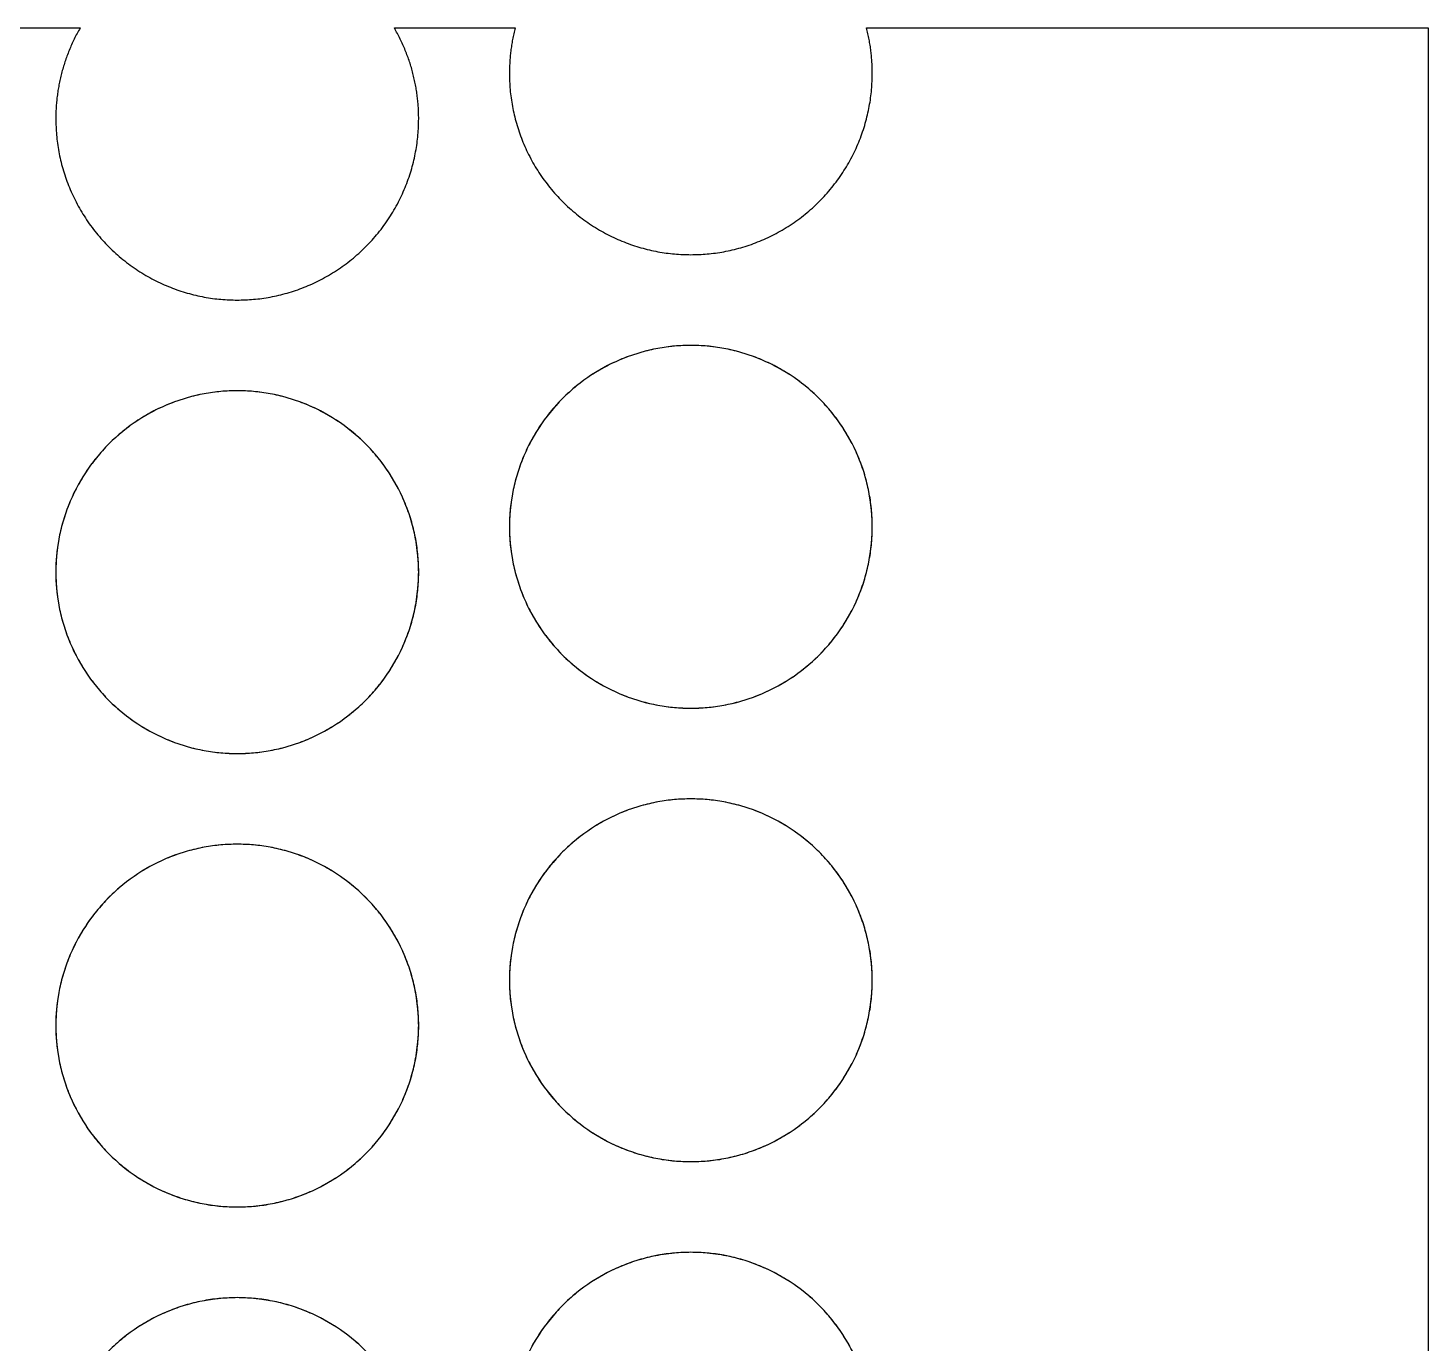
# Model space of a CAD drawing. Extents: x 85 to 185, y 98 to 200.
# Drawn here: x 160.31 to 185, y 176.8 to 200 of the extents above; entities that cross this region are included whole.
import ezdxf

# ---------------------------------------------------------------- set-up
doc = ezdxf.new("R2010")
doc.units = 0
doc.header["$MEASUREMENT"] = 0
doc.layers.get('0').update_dxf_attribs({"linetype": 'CONTINUOUS'})

msp = doc.modelspace()

# ---------------------------------------------------------------- linework, layer by layer
for points in [[(158.117, 200), (161.229, 200)], [(166.771, 200), (168.902, 200)], [(175.098, 200), (185, 200), (185, 100)], [(174.804, 176.741), (174.764, 176.812), (174.722, 176.882), (174.678, 176.951), (174.633, 177.019), (174.585, 177.086), (174.536, 177.152), (174.484, 177.217), (174.431, 177.28), (174.377, 177.343), (174.321, 177.403), (174.263, 177.463), (174.203, 177.521), (174.143, 177.577), (174.08, 177.631), (174.017, 177.684), (173.952, 177.736), (173.886, 177.785), (173.819, 177.833), (173.751, 177.878), (173.682, 177.922), (173.612, 177.964), (173.541, 178.004), (173.47, 178.043), (173.398, 178.079), (173.325, 178.113), (173.252, 178.145), (173.178, 178.175), (173.104, 178.204), (173.03, 178.23), (172.955, 178.254), (172.881, 178.276), (172.806, 178.297), (172.731, 178.315), (172.657, 178.332), (172.582, 178.347), (172.434, 178.37), (172.288, 178.387), (172.143, 178.397), (172, 178.4), (171.857, 178.397), (171.712, 178.387), (171.566, 178.37), (171.418, 178.347), (171.343, 178.332), (171.269, 178.315), (171.194, 178.297), (171.119, 178.276), (171.045, 178.254), (170.97, 178.23), (170.896, 178.204), (170.822, 178.175), (170.748, 178.145), (170.675, 178.113), (170.602, 178.079), (170.53, 178.043), (170.459, 178.004), (170.388, 177.964), (170.318, 177.922), (170.249, 177.878), (170.181, 177.833), (170.114, 177.785), (170.048, 177.736), (169.983, 177.684), (169.92, 177.631), (169.857, 177.577), (169.797, 177.521), (169.737, 177.463), (169.679, 177.403), (169.623, 177.343), (169.569, 177.28), (169.516, 177.217), (169.464, 177.152), (169.415, 177.086), (169.367, 177.019), (169.322, 176.951), (169.278, 176.882), (169.236, 176.812), (169.196, 176.741)], [(166.143, 176.777), (166.08, 176.831), (166.017, 176.884), (165.952, 176.936), (165.886, 176.985), (165.819, 177.033), (165.751, 177.078), (165.682, 177.122), (165.612, 177.164), (165.541, 177.204), (165.47, 177.243), (165.398, 177.279), (165.325, 177.313), (165.252, 177.345), (165.178, 177.375), (165.104, 177.404), (165.03, 177.43), (164.955, 177.454), (164.881, 177.476), (164.806, 177.497), (164.731, 177.515), (164.657, 177.532), (164.582, 177.547), (164.434, 177.57), (164.288, 177.587), (164.143, 177.597), (164, 177.6), (163.857, 177.597), (163.712, 177.587), (163.566, 177.57), (163.418, 177.547), (163.343, 177.532), (163.269, 177.515), (163.194, 177.497), (163.119, 177.476), (163.045, 177.454), (162.97, 177.43), (162.896, 177.404), (162.822, 177.375), (162.748, 177.345), (162.675, 177.313), (162.602, 177.279), (162.53, 177.243), (162.459, 177.204), (162.388, 177.164), (162.318, 177.122), (162.249, 177.078), (162.181, 177.033), (162.114, 176.985), (162.048, 176.936), (161.983, 176.884), (161.92, 176.831), (161.857, 176.777)]]:
    msp.add_lwpolyline(points)
for points in [[(175.2, 191.2), (175.197, 191.343), (175.187, 191.488), (175.17, 191.634), (175.147, 191.782), (175.132, 191.857), (175.115, 191.931), (175.097, 192.006), (175.076, 192.081), (175.054, 192.155), (175.03, 192.23), (175.004, 192.304), (174.975, 192.378), (174.945, 192.452), (174.913, 192.525), (174.879, 192.598), (174.843, 192.67), (174.804, 192.741), (174.764, 192.812), (174.722, 192.882), (174.678, 192.951), (174.633, 193.019), (174.585, 193.086), (174.536, 193.152), (174.484, 193.217), (174.431, 193.28), (174.377, 193.343), (174.321, 193.403), (174.263, 193.463), (174.203, 193.521), (174.143, 193.577), (174.08, 193.631), (174.017, 193.684), (173.952, 193.736), (173.886, 193.785), (173.819, 193.833), (173.751, 193.878), (173.682, 193.922), (173.612, 193.964), (173.541, 194.004), (173.47, 194.043), (173.398, 194.079), (173.325, 194.113), (173.252, 194.145), (173.178, 194.175), (173.104, 194.204), (173.03, 194.23), (172.955, 194.254), (172.881, 194.276), (172.806, 194.297), (172.731, 194.315), (172.657, 194.332), (172.582, 194.347), (172.434, 194.37), (172.288, 194.387), (172.143, 194.397), (172, 194.4), (171.857, 194.397), (171.712, 194.387), (171.566, 194.37), (171.418, 194.347), (171.343, 194.332), (171.269, 194.315), (171.194, 194.297), (171.119, 194.276), (171.045, 194.254), (170.97, 194.23), (170.896, 194.204), (170.822, 194.175), (170.748, 194.145), (170.675, 194.113), (170.602, 194.079), (170.53, 194.043), (170.459, 194.004), (170.388, 193.964), (170.318, 193.922), (170.249, 193.878), (170.181, 193.833), (170.114, 193.785), (170.048, 193.736), (169.983, 193.684), (169.92, 193.631), (169.857, 193.577), (169.797, 193.521), (169.737, 193.463), (169.679, 193.403), (169.623, 193.343), (169.569, 193.28), (169.516, 193.217), (169.464, 193.152), (169.415, 193.086), (169.367, 193.019), (169.322, 192.951), (169.278, 192.882), (169.236, 192.812), (169.196, 192.741), (169.157, 192.67), (169.121, 192.598), (169.087, 192.525), (169.055, 192.452), (169.025, 192.378), (168.996, 192.304), (168.97, 192.23), (168.946, 192.155), (168.924, 192.081), (168.903, 192.006), (168.885, 191.931), (168.868, 191.857), (168.853, 191.782), (168.83, 191.634), (168.813, 191.488), (168.803, 191.343), (168.8, 191.2), (168.803, 191.057), (168.813, 190.912), (168.83, 190.766), (168.853, 190.618), (168.868, 190.543), (168.885, 190.469), (168.903, 190.394), (168.924, 190.319), (168.946, 190.245), (168.97, 190.17), (168.996, 190.096), (169.025, 190.022), (169.055, 189.948), (169.087, 189.875), (169.121, 189.802), (169.157, 189.73), (169.196, 189.659), (169.236, 189.588), (169.278, 189.518), (169.322, 189.449), (169.367, 189.381), (169.415, 189.314), (169.464, 189.248), (169.516, 189.183), (169.569, 189.12), (169.623, 189.057), (169.679, 188.997), (169.737, 188.937), (169.797, 188.879), (169.857, 188.823), (169.92, 188.769), (169.983, 188.716), (170.048, 188.664), (170.114, 188.615), (170.181, 188.567), (170.249, 188.522), (170.318, 188.478), (170.388, 188.436), (170.459, 188.396), (170.53, 188.357), (170.602, 188.321), (170.675, 188.287), (170.748, 188.255), (170.822, 188.225), (170.896, 188.196), (170.97, 188.17), (171.045, 188.146), (171.119, 188.124), (171.194, 188.103), (171.269, 188.085), (171.343, 188.068), (171.418, 188.053), (171.566, 188.03), (171.712, 188.013), (171.857, 188.003), (172, 188), (172.143, 188.003), (172.288, 188.013), (172.434, 188.03), (172.582, 188.053), (172.657, 188.068), (172.731, 188.085), (172.806, 188.103), (172.881, 188.124), (172.955, 188.146), (173.03, 188.17), (173.104, 188.196), (173.178, 188.225), (173.252, 188.255), (173.325, 188.287), (173.398, 188.321), (173.47, 188.357), (173.541, 188.396), (173.612, 188.436), (173.682, 188.478), (173.751, 188.522), (173.819, 188.567), (173.886, 188.615), (173.952, 188.664), (174.017, 188.716), (174.08, 188.769), (174.143, 188.823), (174.203, 188.879), (174.263, 188.937), (174.321, 188.997), (174.377, 189.057), (174.431, 189.12), (174.484, 189.183), (174.536, 189.248), (174.585, 189.314), (174.633, 189.381), (174.678, 189.449), (174.722, 189.518), (174.764, 189.588), (174.804, 189.659), (174.843, 189.73), (174.879, 189.802), (174.913, 189.875), (174.945, 189.948), (174.975, 190.022), (175.004, 190.096), (175.03, 190.17), (175.054, 190.245), (175.076, 190.319), (175.097, 190.394), (175.115, 190.469), (175.132, 190.543), (175.147, 190.618), (175.17, 190.766), (175.187, 190.912), (175.197, 191.057), (175.2, 191.2)], [(167.2, 190.4), (167.197, 190.543), (167.187, 190.688), (167.17, 190.834), (167.147, 190.982), (167.132, 191.057), (167.115, 191.131), (167.097, 191.206), (167.076, 191.281), (167.054, 191.355), (167.03, 191.43), (167.004, 191.504), (166.975, 191.578), (166.945, 191.652), (166.913, 191.725), (166.879, 191.798), (166.843, 191.87), (166.804, 191.941), (166.764, 192.012), (166.722, 192.082), (166.678, 192.151), (166.633, 192.219), (166.585, 192.286), (166.536, 192.352), (166.484, 192.417), (166.431, 192.48), (166.377, 192.543), (166.321, 192.603), (166.263, 192.663), (166.203, 192.721), (166.143, 192.777), (166.08, 192.831), (166.017, 192.884), (165.952, 192.936), (165.886, 192.985), (165.819, 193.033), (165.751, 193.078), (165.682, 193.122), (165.612, 193.164), (165.541, 193.204), (165.47, 193.243), (165.398, 193.279), (165.325, 193.313), (165.252, 193.345), (165.178, 193.375), (165.104, 193.404), (165.03, 193.43), (164.955, 193.454), (164.881, 193.476), (164.806, 193.497), (164.731, 193.515), (164.657, 193.532), (164.582, 193.547), (164.434, 193.57), (164.288, 193.587), (164.143, 193.597), (164, 193.6), (163.857, 193.597), (163.712, 193.587), (163.566, 193.57), (163.418, 193.547), (163.343, 193.532), (163.269, 193.515), (163.194, 193.497), (163.119, 193.476), (163.045, 193.454), (162.97, 193.43), (162.896, 193.404), (162.822, 193.375), (162.748, 193.345), (162.675, 193.313), (162.602, 193.279), (162.53, 193.243), (162.459, 193.204), (162.388, 193.164), (162.318, 193.122), (162.249, 193.078), (162.181, 193.033), (162.114, 192.985), (162.048, 192.936), (161.983, 192.884), (161.92, 192.831), (161.857, 192.777), (161.797, 192.721), (161.737, 192.663), (161.679, 192.603), (161.623, 192.543), (161.569, 192.48), (161.516, 192.417), (161.464, 192.352), (161.415, 192.286), (161.367, 192.219), (161.322, 192.151), (161.278, 192.082), (161.236, 192.012), (161.196, 191.941), (161.157, 191.87), (161.121, 191.798), (161.087, 191.725), (161.055, 191.652), (161.025, 191.578), (160.996, 191.504), (160.97, 191.43), (160.946, 191.355), (160.924, 191.281), (160.903, 191.206), (160.885, 191.131), (160.868, 191.057), (160.853, 190.982), (160.83, 190.834), (160.813, 190.688), (160.803, 190.543), (160.8, 190.4), (160.803, 190.257), (160.813, 190.112), (160.83, 189.966), (160.853, 189.818), (160.868, 189.743), (160.885, 189.669), (160.903, 189.594), (160.924, 189.519), (160.946, 189.445), (160.97, 189.37), (160.996, 189.296), (161.025, 189.222), (161.055, 189.148), (161.087, 189.075), (161.121, 189.002), (161.157, 188.93), (161.196, 188.859), (161.236, 188.788), (161.278, 188.718), (161.322, 188.649), (161.367, 188.581), (161.415, 188.514), (161.464, 188.448), (161.516, 188.383), (161.569, 188.32), (161.623, 188.257), (161.679, 188.197), (161.737, 188.137), (161.797, 188.079), (161.857, 188.023), (161.92, 187.969), (161.983, 187.916), (162.048, 187.864), (162.114, 187.815), (162.181, 187.767), (162.249, 187.722), (162.318, 187.678), (162.388, 187.636), (162.459, 187.596), (162.53, 187.557), (162.602, 187.521), (162.675, 187.487), (162.748, 187.455), (162.822, 187.425), (162.896, 187.396), (162.97, 187.37), (163.045, 187.346), (163.119, 187.324), (163.194, 187.303), (163.269, 187.285), (163.343, 187.268), (163.418, 187.253), (163.566, 187.23), (163.712, 187.213), (163.857, 187.203), (164, 187.2), (164.143, 187.203), (164.288, 187.213), (164.434, 187.23), (164.582, 187.253), (164.657, 187.268), (164.731, 187.285), (164.806, 187.303), (164.881, 187.324), (164.955, 187.346), (165.03, 187.37), (165.104, 187.396), (165.178, 187.425), (165.252, 187.455), (165.325, 187.487), (165.398, 187.521), (165.47, 187.557), (165.541, 187.596), (165.612, 187.636), (165.682, 187.678), (165.751, 187.722), (165.819, 187.767), (165.886, 187.815), (165.952, 187.864), (166.017, 187.916), (166.08, 187.969), (166.143, 188.023), (166.203, 188.079), (166.263, 188.137), (166.321, 188.197), (166.377, 188.257), (166.431, 188.32), (166.484, 188.383), (166.536, 188.448), (166.585, 188.514), (166.633, 188.581), (166.678, 188.649), (166.722, 188.718), (166.764, 188.788), (166.804, 188.859), (166.843, 188.93), (166.879, 189.002), (166.913, 189.075), (166.945, 189.148), (166.975, 189.222), (167.004, 189.296), (167.03, 189.37), (167.054, 189.445), (167.076, 189.519), (167.097, 189.594), (167.115, 189.669), (167.132, 189.743), (167.147, 189.818), (167.17, 189.966), (167.187, 190.112), (167.197, 190.257), (167.2, 190.4)], [(175.2, 183.2), (175.197, 183.343), (175.187, 183.488), (175.17, 183.634), (175.147, 183.782), (175.132, 183.857), (175.115, 183.931), (175.097, 184.006), (175.076, 184.081), (175.054, 184.155), (175.03, 184.23), (175.004, 184.304), (174.975, 184.378), (174.945, 184.452), (174.913, 184.525), (174.879, 184.598), (174.843, 184.67), (174.804, 184.741), (174.764, 184.812), (174.722, 184.882), (174.678, 184.951), (174.633, 185.019), (174.585, 185.086), (174.536, 185.152), (174.484, 185.217), (174.431, 185.28), (174.377, 185.343), (174.321, 185.403), (174.263, 185.463), (174.203, 185.521), (174.143, 185.577), (174.08, 185.631), (174.017, 185.684), (173.952, 185.736), (173.886, 185.785), (173.819, 185.833), (173.751, 185.878), (173.682, 185.922), (173.612, 185.964), (173.541, 186.004), (173.47, 186.043), (173.398, 186.079), (173.325, 186.113), (173.252, 186.145), (173.178, 186.175), (173.104, 186.204), (173.03, 186.23), (172.955, 186.254), (172.881, 186.276), (172.806, 186.297), (172.731, 186.315), (172.657, 186.332), (172.582, 186.347), (172.434, 186.37), (172.288, 186.387), (172.143, 186.397), (172, 186.4), (171.857, 186.397), (171.712, 186.387), (171.566, 186.37), (171.418, 186.347), (171.343, 186.332), (171.269, 186.315), (171.194, 186.297), (171.119, 186.276), (171.045, 186.254), (170.97, 186.23), (170.896, 186.204), (170.822, 186.175), (170.748, 186.145), (170.675, 186.113), (170.602, 186.079), (170.53, 186.043), (170.459, 186.004), (170.388, 185.964), (170.318, 185.922), (170.249, 185.878), (170.181, 185.833), (170.114, 185.785), (170.048, 185.736), (169.983, 185.684), (169.92, 185.631), (169.857, 185.577), (169.797, 185.521), (169.737, 185.463), (169.679, 185.403), (169.623, 185.343), (169.569, 185.28), (169.516, 185.217), (169.464, 185.152), (169.415, 185.086), (169.367, 185.019), (169.322, 184.951), (169.278, 184.882), (169.236, 184.812), (169.196, 184.741), (169.157, 184.67), (169.121, 184.598), (169.087, 184.525), (169.055, 184.452), (169.025, 184.378), (168.996, 184.304), (168.97, 184.23), (168.946, 184.155), (168.924, 184.081), (168.903, 184.006), (168.885, 183.931), (168.868, 183.857), (168.853, 183.782), (168.83, 183.634), (168.813, 183.488), (168.803, 183.343), (168.8, 183.2), (168.803, 183.057), (168.813, 182.912), (168.83, 182.766), (168.853, 182.618), (168.868, 182.543), (168.885, 182.469), (168.903, 182.394), (168.924, 182.319), (168.946, 182.245), (168.97, 182.17), (168.996, 182.096), (169.025, 182.022), (169.055, 181.948), (169.087, 181.875), (169.121, 181.802), (169.157, 181.73), (169.196, 181.659), (169.236, 181.588), (169.278, 181.518), (169.322, 181.449), (169.367, 181.381), (169.415, 181.314), (169.464, 181.248), (169.516, 181.183), (169.569, 181.12), (169.623, 181.057), (169.679, 180.997), (169.737, 180.937), (169.797, 180.879), (169.857, 180.823), (169.92, 180.769), (169.983, 180.716), (170.048, 180.664), (170.114, 180.615), (170.181, 180.567), (170.249, 180.522), (170.318, 180.478), (170.388, 180.436), (170.459, 180.396), (170.53, 180.357), (170.602, 180.321), (170.675, 180.287), (170.748, 180.255), (170.822, 180.225), (170.896, 180.196), (170.97, 180.17), (171.045, 180.146), (171.119, 180.124), (171.194, 180.103), (171.269, 180.085), (171.343, 180.068), (171.418, 180.053), (171.566, 180.03), (171.712, 180.013), (171.857, 180.003), (172, 180), (172.143, 180.003), (172.288, 180.013), (172.434, 180.03), (172.582, 180.053), (172.657, 180.068), (172.731, 180.085), (172.806, 180.103), (172.881, 180.124), (172.955, 180.146), (173.03, 180.17), (173.104, 180.196), (173.178, 180.225), (173.252, 180.255), (173.325, 180.287), (173.398, 180.321), (173.47, 180.357), (173.541, 180.396), (173.612, 180.436), (173.682, 180.478), (173.751, 180.522), (173.819, 180.567), (173.886, 180.615), (173.952, 180.664), (174.017, 180.716), (174.08, 180.769), (174.143, 180.823), (174.203, 180.879), (174.263, 180.937), (174.321, 180.997), (174.377, 181.057), (174.431, 181.12), (174.484, 181.183), (174.536, 181.248), (174.585, 181.314), (174.633, 181.381), (174.678, 181.449), (174.722, 181.518), (174.764, 181.588), (174.804, 181.659), (174.843, 181.73), (174.879, 181.802), (174.913, 181.875), (174.945, 181.948), (174.975, 182.022), (175.004, 182.096), (175.03, 182.17), (175.054, 182.245), (175.076, 182.319), (175.097, 182.394), (175.115, 182.469), (175.132, 182.543), (175.147, 182.618), (175.17, 182.766), (175.187, 182.912), (175.197, 183.057), (175.2, 183.2)], [(167.2, 182.4), (167.197, 182.543), (167.187, 182.688), (167.17, 182.834), (167.147, 182.982), (167.132, 183.057), (167.115, 183.131), (167.097, 183.206), (167.076, 183.281), (167.054, 183.355), (167.03, 183.43), (167.004, 183.504), (166.975, 183.578), (166.945, 183.652), (166.913, 183.725), (166.879, 183.798), (166.843, 183.87), (166.804, 183.941), (166.764, 184.012), (166.722, 184.082), (166.678, 184.151), (166.633, 184.219), (166.585, 184.286), (166.536, 184.352), (166.484, 184.417), (166.431, 184.48), (166.377, 184.543), (166.321, 184.603), (166.263, 184.663), (166.203, 184.721), (166.143, 184.777), (166.08, 184.831), (166.017, 184.884), (165.952, 184.936), (165.886, 184.985), (165.819, 185.033), (165.751, 185.078), (165.682, 185.122), (165.612, 185.164), (165.541, 185.204), (165.47, 185.243), (165.398, 185.279), (165.325, 185.313), (165.252, 185.345), (165.178, 185.375), (165.104, 185.404), (165.03, 185.43), (164.955, 185.454), (164.881, 185.476), (164.806, 185.497), (164.731, 185.515), (164.657, 185.532), (164.582, 185.547), (164.434, 185.57), (164.288, 185.587), (164.143, 185.597), (164, 185.6), (163.857, 185.597), (163.712, 185.587), (163.566, 185.57), (163.418, 185.547), (163.343, 185.532), (163.269, 185.515), (163.194, 185.497), (163.119, 185.476), (163.045, 185.454), (162.97, 185.43), (162.896, 185.404), (162.822, 185.375), (162.748, 185.345), (162.675, 185.313), (162.602, 185.279), (162.53, 185.243), (162.459, 185.204), (162.388, 185.164), (162.318, 185.122), (162.249, 185.078), (162.181, 185.033), (162.114, 184.985), (162.048, 184.936), (161.983, 184.884), (161.92, 184.831), (161.857, 184.777), (161.797, 184.721), (161.737, 184.663), (161.679, 184.603), (161.623, 184.543), (161.569, 184.48), (161.516, 184.417), (161.464, 184.352), (161.415, 184.286), (161.367, 184.219), (161.322, 184.151), (161.278, 184.082), (161.236, 184.012), (161.196, 183.941), (161.157, 183.87), (161.121, 183.798), (161.087, 183.725), (161.055, 183.652), (161.025, 183.578), (160.996, 183.504), (160.97, 183.43), (160.946, 183.355), (160.924, 183.281), (160.903, 183.206), (160.885, 183.131), (160.868, 183.057), (160.853, 182.982), (160.83, 182.834), (160.813, 182.688), (160.803, 182.543), (160.8, 182.4), (160.803, 182.257), (160.813, 182.112), (160.83, 181.966), (160.853, 181.818), (160.868, 181.743), (160.885, 181.669), (160.903, 181.594), (160.924, 181.519), (160.946, 181.445), (160.97, 181.37), (160.996, 181.296), (161.025, 181.222), (161.055, 181.148), (161.087, 181.075), (161.121, 181.002), (161.157, 180.93), (161.196, 180.859), (161.236, 180.788), (161.278, 180.718), (161.322, 180.649), (161.367, 180.581), (161.415, 180.514), (161.464, 180.448), (161.516, 180.383), (161.569, 180.32), (161.623, 180.257), (161.679, 180.197), (161.737, 180.137), (161.797, 180.079), (161.857, 180.023), (161.92, 179.969), (161.983, 179.916), (162.048, 179.864), (162.114, 179.815), (162.181, 179.767), (162.249, 179.722), (162.318, 179.678), (162.388, 179.636), (162.459, 179.596), (162.53, 179.557), (162.602, 179.521), (162.675, 179.487), (162.748, 179.455), (162.822, 179.425), (162.896, 179.396), (162.97, 179.37), (163.045, 179.346), (163.119, 179.324), (163.194, 179.303), (163.269, 179.285), (163.343, 179.268), (163.418, 179.253), (163.566, 179.23), (163.712, 179.213), (163.857, 179.203), (164, 179.2), (164.143, 179.203), (164.288, 179.213), (164.434, 179.23), (164.582, 179.253), (164.657, 179.268), (164.731, 179.285), (164.806, 179.303), (164.881, 179.324), (164.955, 179.346), (165.03, 179.37), (165.104, 179.396), (165.178, 179.425), (165.252, 179.455), (165.325, 179.487), (165.398, 179.521), (165.47, 179.557), (165.541, 179.596), (165.612, 179.636), (165.682, 179.678), (165.751, 179.722), (165.819, 179.767), (165.886, 179.815), (165.952, 179.864), (166.017, 179.916), (166.08, 179.969), (166.143, 180.023), (166.203, 180.079), (166.263, 180.137), (166.321, 180.197), (166.377, 180.257), (166.431, 180.32), (166.484, 180.383), (166.536, 180.448), (166.585, 180.514), (166.633, 180.581), (166.678, 180.649), (166.722, 180.718), (166.764, 180.788), (166.804, 180.859), (166.843, 180.93), (166.879, 181.002), (166.913, 181.075), (166.945, 181.148), (166.975, 181.222), (167.004, 181.296), (167.03, 181.37), (167.054, 181.445), (167.076, 181.519), (167.097, 181.594), (167.115, 181.669), (167.132, 181.743), (167.147, 181.818), (167.17, 181.966), (167.187, 182.112), (167.197, 182.257), (167.2, 182.4)]]:
    msp.add_lwpolyline(points, close=True)
for points, weights in [([(161.229, 200), (160.8, 199.257), (160.8, 198.4)], [0.868347502413, 0.900099577495, 1]), ([(167.2, 198.4), (167.2, 199.257), (166.771, 200)], [1, 0.900099577495, 0.868347502413]), ([(168.902, 200), (168.8, 199.606), (168.8, 199.2)], [0.917094319996, 0.950017651693, 1]), ([(175.2, 199.2), (175.2, 199.606), (175.098, 200)], [1, 0.950017651693, 0.917094319996]), ([(168.8, 199.2), (168.8, 196), (172, 196)], [1, 0.707106781187, 1]), ([(172, 196), (175.2, 196), (175.2, 199.2)], [1, 0.707106781187, 1]), ([(160.8, 198.4), (160.8, 195.2), (164, 195.2)], [1, 0.707106781187, 1]), ([(164, 195.2), (167.2, 195.2), (167.2, 198.4)], [1, 0.707106781187, 1]), ([(172, 194.4), (168.8, 194.4), (168.8, 191.2)], [1, 0.707106781187, 1]), ([(175.2, 191.2), (175.2, 194.4), (172, 194.4)], [1, 0.707106781187, 1]), ([(164, 193.6), (160.8, 193.6), (160.8, 190.4)], [1, 0.707106781187, 1]), ([(167.2, 190.4), (167.2, 193.6), (164, 193.6)], [1, 0.707106781187, 1]), ([(168.8, 191.2), (168.8, 188), (172, 188)], [1, 0.707106781187, 1]), ([(172, 188), (175.2, 188), (175.2, 191.2)], [1, 0.707106781187, 1]), ([(160.8, 190.4), (160.8, 187.2), (164, 187.2)], [1, 0.707106781187, 1]), ([(164, 187.2), (167.2, 187.2), (167.2, 190.4)], [1, 0.707106781187, 1]), ([(172, 186.4), (168.8, 186.4), (168.8, 183.2)], [1, 0.707106781187, 1]), ([(175.2, 183.2), (175.2, 186.4), (172, 186.4)], [1, 0.707106781187, 1]), ([(164, 185.6), (160.8, 185.6), (160.8, 182.4)], [1, 0.707106781187, 1]), ([(167.2, 182.4), (167.2, 185.6), (164, 185.6)], [1, 0.707106781187, 1]), ([(168.8, 183.2), (168.8, 180), (172, 180)], [1, 0.707106781187, 1]), ([(172, 180), (175.2, 180), (175.2, 183.2)], [1, 0.707106781187, 1]), ([(160.8, 182.4), (160.8, 179.2), (164, 179.2)], [1, 0.707106781187, 1]), ([(164, 179.2), (167.2, 179.2), (167.2, 182.4)], [1, 0.707106781187, 1]), ([(172, 178.4), (168.8, 178.4), (168.8, 175.2)], [1, 0.707106781187, 1]), ([(175.2, 175.2), (175.2, 178.4), (172, 178.4)], [1, 0.707106781187, 1]), ([(164, 177.6), (160.8, 177.6), (160.8, 174.4)], [1, 0.707106781187, 1]), ([(167.2, 174.4), (167.2, 177.6), (164, 177.6)], [1, 0.707106781187, 1])]:
    msp.add_rational_spline(points, weights, degree=2)

doc.saveas('drawing.dxf')
